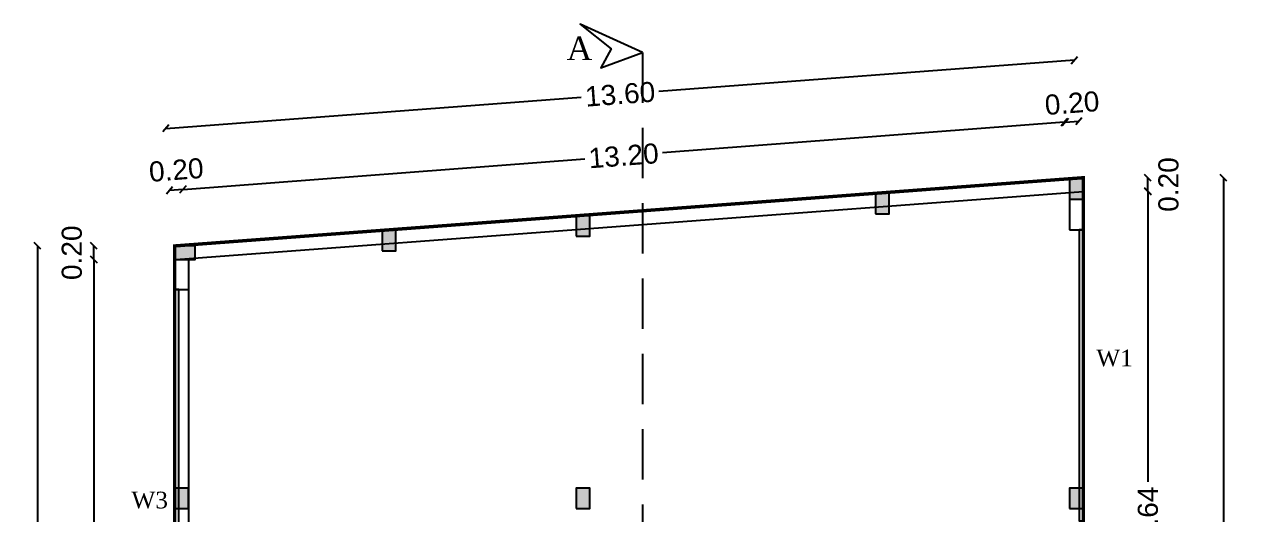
# Model space of a CAD drawing. Header units: metres. Extents: x -5144 to -5005, y 5368 to 5469.
# Drawn here: x -5118.97 to -5100.87, y 5414.4 to 5421.73 of the extents above; entities that cross this region are included whole.
import ezdxf

# ---------------------------------------------------------------- set-up
doc = ezdxf.new("R2010")
doc.units = ezdxf.units.M
doc.header["$MEASUREMENT"] = 0
doc.linetypes.add('HIDDEN', pattern=[0.375, 0.25, -0.125])
doc.layers.add('BLK_1_FLR_0_BLT_UP_AREA', color=13, linetype='Continuous')
doc.styles.get("Standard").update_dxf_attribs({"font": 'arial.ttf'})
doc.styles.add('style5', font='times.ttf')
doc.dimstyles.get("Standard").update_dxf_attribs({"dimtxt": 0.3, "dimasz": 0.1, "dimexe": 0.18, "dimexo": 0.0625, "dimgap": 0.09, "dimtad": 0, "dimzin": 0, "dimdsep": 46, "dimtxsty": 'Standard', "dimblk": 'OBLIQUE', "dimcen": 0.09, "dimse1": 1, "dimse2": 1, "dimclrt": 256, "dimadec": 0, "dimazin": 0, "dimtfac": 1, "dimtix": 1, "dimtofl": 0, "dimtmove": 1, "dimatfit": 3, "dimfxl": 0, "dimtolj": 1, "dimtzin": 0, "dimarcsym": 0})

# ---------------------------------------------------------------- blocks, each defined once
blk = doc.blocks.new('_OBLIQUE')
at = {"color": 0, "linetype": 'ByBlock'}
blk.add_line((-0.5, -0.5), (0.5, 0.5), dxfattribs=at)
blk = doc.blocks.new('*D163')
at = {"color": 0, "lineweight": -2}
for p, q in [((-5103.442, 5420.267), (-5109.441, 5419.81)), ((-5116.599, 5419.264), (-5110.601, 5419.721))]:
    blk.add_line(p, q, dxfattribs=at)
at = {"layer": 'Defpoints', "color": 0}
for p in [(-5103.442, 5420.267), (-5103.362, 5419.219), (-5116.519, 5418.216)]:
    blk.add_point(p, dxfattribs=at)
at = {"color": 0, "lineweight": -2, "xscale": 0.1, "yscale": 0.1, "zscale": 0.1}
for p, rotation in [((-5103.442, 5420.267), 4.360189410447254), ((-5116.599, 5419.264), 184.3601894104472)]:
    blk.add_blockref('_OBLIQUE', p, dxfattribs=dict(at, rotation=rotation))
at = {"insert": (-5110.021, 5419.765), "char_height": 0.3, "attachment_point": 5, "rotation": 4.3602}
blk.add_mtext('\\A1;13.20', dxfattribs=at)
blk = doc.blocks.new('*D156')
at = {"color": 0, "lineweight": -2}
blk.add_line((-5103.426, 5420.268), (-5103.223, 5420.284), dxfattribs=at)
at = {"layer": 'Defpoints', "color": 0}
for p in [(-5103.223, 5420.284), (-5103.362, 5419.422), (-5103.159, 5419.438)]:
    blk.add_point(p, dxfattribs=at)
at = {"color": 0, "lineweight": -2, "xscale": 0.1, "yscale": 0.1, "zscale": 0.1}
for p, rotation in [((-5103.426, 5420.268), 184.3334443905125), ((-5103.223, 5420.284), 4.333444390512641)]:
    blk.add_blockref('_OBLIQUE', p, dxfattribs=dict(at, rotation=rotation))
at = {"insert": (-5103.325, 5420.552), "char_height": 0.3, "attachment_point": 5, "rotation": 4.3334}
blk.add_mtext('\\A1;0.20', dxfattribs=at)
blk = doc.blocks.new('*D72')
at = {"color": 0, "lineweight": -2}
blk.add_line((-5116.599, 5419.264), (-5116.801, 5419.248), dxfattribs=at)
at = {"layer": 'Defpoints', "color": 0}
for p in [(-5116.801, 5419.248), (-5116.723, 5418.216), (-5116.519, 5418.216)]:
    blk.add_point(p, dxfattribs=at)
at = {"color": 0, "lineweight": -2, "xscale": 0.1, "yscale": 0.1, "zscale": 0.1}
for p, rotation in [((-5116.801, 5419.248), 184.3601894104473), ((-5116.599, 5419.264), 4.360189410447352)]:
    blk.add_blockref('_OBLIQUE', p, dxfattribs=dict(at, rotation=rotation))
at = {"insert": (-5116.7, 5419.553), "char_height": 0.3, "attachment_point": 5, "rotation": 4.3602}
blk.add_mtext('\\A1;0.20', dxfattribs=at)
blk = doc.blocks.new('*D157')
at = {"color": 0, "lineweight": -2}
for p, q in [((-5103.291, 5421.194), (-5109.493, 5420.728)), ((-5116.855, 5420.175), (-5110.653, 5420.641))]:
    blk.add_line(p, q, dxfattribs=at)
at = {"layer": 'Defpoints', "color": 0}
for p in [(-5103.291, 5421.194), (-5103.159, 5419.438), (-5116.723, 5418.419)]:
    blk.add_point(p, dxfattribs=at)
at = {"color": 0, "lineweight": -2, "xscale": 0.1, "yscale": 0.1, "zscale": 0.1}
for p, rotation in [((-5103.291, 5421.194), 4.297119335816263), ((-5116.855, 5420.175), 184.2971193358163)]:
    blk.add_blockref('_OBLIQUE', p, dxfattribs=dict(at, rotation=rotation))
at = {"insert": (-5110.073, 5420.685), "char_height": 0.3, "attachment_point": 5, "rotation": 4.2971}
blk.add_mtext('\\A1;13.60', dxfattribs=at)
blk = doc.blocks.new('*D158')
at = {"color": 0, "lineweight": -2}
blk.add_line((-5117.929, 5418.216), (-5117.929, 5418.419), dxfattribs=at)
at = {"layer": 'Defpoints', "color": 0}
for p in [(-5117.929, 5418.419), (-5116.723, 5418.419), (-5116.723, 5418.216)]:
    blk.add_point(p, dxfattribs=at)
at = {"color": 0, "lineweight": -2, "xscale": 0.1, "yscale": 0.1, "zscale": 0.1}
for p, rotation in [((-5117.929, 5418.419), 90), ((-5117.929, 5418.216), 270)]:
    blk.add_blockref('_OBLIQUE', p, dxfattribs=dict(at, rotation=rotation))
at = {"insert": (-5118.259, 5418.317), "char_height": 0.3, "attachment_point": 5, "rotation": 90}
blk.add_mtext('\\A1;0.20', dxfattribs=at)
blk = doc.blocks.new('*D159')
at = {"color": 0, "lineweight": -2}
for p, q in [((-5117.929, 5418.216), (-5117.929, 5411.081)), ((-5117.929, 5402.782), (-5117.929, 5409.917))]:
    blk.add_line(p, q, dxfattribs=at)
at = {"layer": 'Defpoints', "color": 0}
for p in [(-5116.723, 5418.216), (-5117.929, 5402.782), (-5116.723, 5402.782)]:
    blk.add_point(p, dxfattribs=at)
at = {"color": 0, "lineweight": -2, "xscale": 0.1, "yscale": 0.1, "zscale": 0.1}
for p, rotation in [((-5117.929, 5418.216), 90), ((-5117.929, 5402.782), 270)]:
    blk.add_blockref('_OBLIQUE', p, dxfattribs=dict(at, rotation=rotation))
at = {"insert": (-5117.929, 5410.499), "char_height": 0.3, "attachment_point": 5, "rotation": 90}
blk.add_mtext('\\A1;15.43', dxfattribs=at)
blk = doc.blocks.new('*D160')
at = {"color": 0, "lineweight": -2}
for p, q in [((-5118.773, 5418.419), (-5118.773, 5411.182)), ((-5118.773, 5402.782), (-5118.773, 5410.019))]:
    blk.add_line(p, q, dxfattribs=at)
at = {"layer": 'Defpoints', "color": 0}
for p in [(-5118.773, 5418.419), (-5116.723, 5418.419), (-5116.723, 5402.782)]:
    blk.add_point(p, dxfattribs=at)
at = {"color": 0, "lineweight": -2, "xscale": 0.1, "yscale": 0.1, "zscale": 0.1}
for p, rotation in [((-5118.773, 5418.419), 90), ((-5118.773, 5402.782), 270)]:
    blk.add_blockref('_OBLIQUE', p, dxfattribs=dict(at, rotation=rotation))
at = {"insert": (-5118.773, 5410.6), "char_height": 0.3, "attachment_point": 5, "rotation": 90}
blk.add_mtext('\\A1;15.64', dxfattribs=at)
blk = doc.blocks.new('*D168')
at = {"color": 0, "lineweight": -2}
blk.add_line((-5102.192, 5419.234), (-5102.192, 5419.438), dxfattribs=at)
at = {"layer": 'Defpoints', "color": 0}
for p in [(-5103.159, 5419.438), (-5102.192, 5419.438), (-5103.159, 5419.234)]:
    blk.add_point(p, dxfattribs=at)
at = {"color": 0, "lineweight": -2, "xscale": 0.1, "yscale": 0.1, "zscale": 0.1}
for p, rotation in [((-5102.192, 5419.438), 90), ((-5102.192, 5419.234), 270)]:
    blk.add_blockref('_OBLIQUE', p, dxfattribs=dict(at, rotation=rotation))
at = {"insert": (-5101.885, 5419.336), "char_height": 0.3, "attachment_point": 5, "rotation": 90}
blk.add_mtext('\\A1;0.20', dxfattribs=at)
blk = doc.blocks.new('*D169')
at = {"color": 0, "lineweight": -2}
for p, q in [((-5102.192, 5419.235), (-5102.192, 5414.895)), ((-5102.192, 5409.597), (-5102.192, 5413.937))]:
    blk.add_line(p, q, dxfattribs=at)
at = {"layer": 'Defpoints', "color": 0}
for p in [(-5103.159, 5419.235), (-5104.653, 5409.597), (-5102.192, 5409.597)]:
    blk.add_point(p, dxfattribs=at)
at = {"color": 0, "lineweight": -2, "xscale": 0.1, "yscale": 0.1, "zscale": 0.1}
for p, rotation in [((-5102.192, 5419.235), 90), ((-5102.192, 5409.597), 270)]:
    blk.add_blockref('_OBLIQUE', p, dxfattribs=dict(at, rotation=rotation))
at = {"insert": (-5102.192, 5414.416), "char_height": 0.3, "attachment_point": 5, "rotation": 90}
blk.add_mtext('\\A1;9.64', dxfattribs=at)
blk = doc.blocks.new('*D155')
at = {"color": 0, "lineweight": -2}
for p, q in [((-5101.063, 5419.438), (-5101.063, 5408.565)), ((-5101.063, 5396.493), (-5101.063, 5407.365))]:
    blk.add_line(p, q, dxfattribs=at)
at = {"layer": 'Defpoints', "color": 0}
for p in [(-5103.159, 5419.438), (-5101.063, 5419.438), (-5103.435, 5396.493)]:
    blk.add_point(p, dxfattribs=at)
at = {"color": 0, "lineweight": -2, "xscale": 0.1, "yscale": 0.1, "zscale": 0.1}
for p, rotation in [((-5101.063, 5419.438), 90), ((-5101.063, 5396.493), 270)]:
    blk.add_blockref('_OBLIQUE', p, dxfattribs=dict(at, rotation=rotation))
at = {"insert": (-5101.063, 5407.965), "char_height": 0.3, "attachment_point": 5, "rotation": 90}
blk.add_mtext('\\A1;22.95', dxfattribs=at)

msp = doc.modelspace()

# ---------------------------------------------------------------- hatches: boundary and pattern name
at = {"linetype": 'Continuous'}
h = msp.add_hatch(color=256, dxfattribs=at)
h.dxf.hatch_style = 1
h.paths.add_polyline_path([(-5103.261, 5419.422), (-5103.362, 5419.422), (-5103.362, 5419.118), (-5103.242, 5419.118)])
h.paths.add_polyline_path([(-5103.159, 5419.422), (-5103.261, 5419.422), (-5103.242, 5419.118), (-5103.159, 5419.118)])
h = msp.add_hatch(color=256, dxfattribs=at)
h.dxf.hatch_style = 1
h.paths.add_polyline_path([(-5106.157, 5419.205), (-5106.258, 5419.205), (-5106.258, 5418.9), (-5106.138, 5418.9)])
h.paths.add_polyline_path([(-5106.055, 5419.205), (-5106.157, 5419.205), (-5106.138, 5418.9), (-5106.055, 5418.9)])
h = msp.add_hatch(color=256, dxfattribs=at)
h.dxf.hatch_style = 1
h.paths.add_polyline_path([(-5110.627, 5418.869), (-5110.728, 5418.869), (-5110.728, 5418.564), (-5110.608, 5418.564)])
h.paths.add_polyline_path([(-5110.525, 5418.869), (-5110.627, 5418.869), (-5110.608, 5418.564), (-5110.525, 5418.564)])
h = msp.add_hatch(color=256, dxfattribs=at)
h.dxf.hatch_style = 1
h.paths.add_polyline_path([(-5113.523, 5418.652), (-5113.624, 5418.652), (-5113.624, 5418.347), (-5113.504, 5418.347)])
h.paths.add_polyline_path([(-5113.421, 5418.652), (-5113.523, 5418.652), (-5113.504, 5418.347), (-5113.421, 5418.347)])
h = msp.add_hatch(color=256, dxfattribs=at)
h.dxf.hatch_style = 1
h.paths.add_polyline_path([(-5116.418, 5418.318), (-5116.418, 5418.419), (-5116.723, 5418.419), (-5116.723, 5418.299)])
h.paths.add_polyline_path([(-5116.418, 5418.216), (-5116.418, 5418.318), (-5116.723, 5418.299), (-5116.723, 5418.216)])
h = msp.add_hatch(color=256, dxfattribs=at)
h.dxf.hatch_style = 1
h.paths.add_polyline_path([(-5116.622, 5414.802), (-5116.723, 5414.802), (-5116.723, 5414.497), (-5116.603, 5414.497)])
h.paths.add_polyline_path([(-5116.519, 5414.802), (-5116.622, 5414.802), (-5116.603, 5414.497), (-5116.519, 5414.497)])
h = msp.add_hatch(color=256, dxfattribs=at)
h.dxf.hatch_style = 1
h.paths.add_polyline_path([(-5110.627, 5414.802), (-5110.728, 5414.802), (-5110.728, 5414.497), (-5110.608, 5414.497)])
h.paths.add_polyline_path([(-5110.525, 5414.802), (-5110.627, 5414.802), (-5110.608, 5414.497), (-5110.525, 5414.497)])
h = msp.add_hatch(color=256, dxfattribs=at)
h.dxf.hatch_style = 1
h.paths.add_polyline_path([(-5103.261, 5414.802), (-5103.362, 5414.802), (-5103.362, 5414.497), (-5103.242, 5414.497)])
h.paths.add_polyline_path([(-5103.159, 5414.802), (-5103.261, 5414.802), (-5103.242, 5414.497), (-5103.159, 5414.497)])

# ---------------------------------------------------------------- linework, layer by layer
for p, q in [((-5116.706, 5418.216), (-5103.159, 5419.234)), ((-5103.362, 5419.191), (-5103.362, 5418.66)), ((-5103.159, 5419.118), (-5103.159, 5418.66)), ((-5103.362, 5418.66), (-5103.159, 5418.66)), ((-5116.723, 5418.286), (-5116.723, 5417.769)), ((-5116.519, 5418.216), (-5116.519, 5403.097)), ((-5116.723, 5417.769), (-5116.519, 5417.769))]:
    msp.add_line(p, q, dxfattribs=at)
msp.add_lwpolyline([(-5109.741, 5421.307), (-5110.672, 5421.731), (-5110.207, 5421.361), (-5110.36, 5421.077), (-5109.741, 5421.307)])
at = {"linetype": 'HIDDEN', "ltscale": 3}
msp.add_lwpolyline([(-5109.741, 5421.307), (-5109.741, 5391.883)], dxfattribs=at)
at = {"color": 5, "const_width": 0.05}
msp.add_lwpolyline([(-5116.723, 5418.419), (-5116.723, 5402.792), (-5116.723, 5402.782), (-5116.322, 5396.493), (-5103.159, 5396.492), (-5103.159, 5419.438)], close=True, dxfattribs=at)
at = {"ltscale": 2.5}
msp.add_lwpolyline([(-5103.159, 5396.493), (-5103.159, 5414.314), (-5103.159, 5419.438), (-5116.723, 5418.419), (-5116.723, 5407.973), (-5116.723, 5402.782), (-5116.322, 5396.493), (-5103.159, 5396.493)], dxfattribs=at)
at = {"linetype": 'Continuous'}
for points in [[(-5103.362, 5419.118), (-5103.159, 5419.118), (-5103.159, 5419.422), (-5103.362, 5419.422)], [(-5106.258, 5418.9), (-5106.055, 5418.9), (-5106.055, 5419.205), (-5106.258, 5419.205)], [(-5110.728, 5418.564), (-5110.525, 5418.564), (-5110.525, 5418.869), (-5110.728, 5418.869)], [(-5113.624, 5418.347), (-5113.421, 5418.347), (-5113.421, 5418.652), (-5113.624, 5418.652)], [(-5103.159, 5414.314), (-5103.159, 5418.66), (-5103.221, 5418.66), (-5103.221, 5414.314)], [(-5116.723, 5418.419), (-5116.723, 5418.216), (-5116.418, 5418.216), (-5116.418, 5418.419)], [(-5116.661, 5411.987), (-5116.661, 5417.769), (-5116.723, 5417.769), (-5116.723, 5411.987)], [(-5116.723, 5414.497), (-5116.519, 5414.497), (-5116.519, 5414.802), (-5116.723, 5414.802)], [(-5110.728, 5414.497), (-5110.525, 5414.497), (-5110.525, 5414.802), (-5110.728, 5414.802)], [(-5103.362, 5414.497), (-5103.159, 5414.497), (-5103.159, 5414.802), (-5103.362, 5414.802)]]:
    msp.add_lwpolyline(points, close=True, dxfattribs=at)
at = {"layer": 'BLK_1_FLR_0_BLT_UP_AREA', "color": 13}
msp.add_lwpolyline([(-5103.159, 5419.438), (-5116.723, 5418.419), (-5116.723, 5402.782), (-5116.723, 5402.782), (-5116.322, 5396.493), (-5103.159, 5396.493)], close=True, dxfattribs=at)

# ---------------------------------------------------------------- texts
at = {"style": 'style5'}
for s, height, p in [('A', 0.35, (-5110.871, 5421.195)), ('W1', 0.25, (-5102.963, 5416.62)), ('W3', 0.25, (-5117.37, 5414.498))]:
    msp.add_text(s, height=height, dxfattribs=at).set_placement(p)

# ---------------------------------------------------------------- dimensions: what is measured, and where the dimension line sits
for p1, p2, distance, picture, middle in [((-5116.723, 5418.419), (-5103.159, 5419.438), 1.761, '*D157', (-5110.073, 5420.685)), ((-5116.519, 5418.216), (-5103.362, 5419.219), 1.051, '*D163', (-5110.021, 5419.765)), ((-5116.723, 5402.782), (-5116.723, 5418.419), 2.051, '*D160', (-5118.773, 5410.6))]:
    dim = msp.add_aligned_dim(p1=p1, p2=p2, distance=distance, dimstyle='Standard')
    dim.commit()
    dim.dimension.update_dxf_attribs({"geometry": picture, "text_midpoint": middle})
for base, p1, p2, angle, picture, middle, dimtype in [((-5103.223, 5420.284), (-5103.362, 5419.422), (-5103.159, 5419.438), 4.3334, '*D156', (-5103.325, 5420.552), 161), ((-5116.801, 5419.248), (-5116.519, 5418.216), (-5116.723, 5418.216), 184.3602, '*D72', (-5116.7, 5419.553), 160), ((-5102.192, 5419.438), (-5103.159, 5419.234), (-5103.159, 5419.438), 90, '*D168', (-5101.885, 5419.336), 161), ((-5117.929, 5418.419), (-5116.723, 5418.216), (-5116.723, 5418.419), 90, '*D158', (-5118.259, 5418.317), 160)]:
    dim = msp.add_linear_dim(base=base, p1=p1, p2=p2, angle=angle, dimstyle='Standard')
    dim.commit()
    dim.dimension.update_dxf_attribs({"geometry": picture, "text_midpoint": middle, "dimtype": dimtype})
for base, p1, p2, angle, picture, middle in [((-5101.063, 5419.4378), (-5103.4346, 5396.4927), (-5103.1589, 5419.4378), 90, '*D155', (-5101.063, 5407.9652)), ((-5102.192, 5409.597), (-5103.159, 5419.235), (-5104.653, 5409.597), 270, '*D169', (-5102.192, 5414.416)), ((-5117.929, 5402.782), (-5116.723, 5418.216), (-5116.723, 5402.782), 90, '*D159', (-5117.929, 5410.499))]:
    dim = msp.add_linear_dim(base=base, p1=p1, p2=p2, angle=angle, dimstyle='Standard')
    dim.commit()
    dim.dimension.update_dxf_attribs({"geometry": picture, "text_midpoint": middle})

doc.saveas('drawing.dxf')
